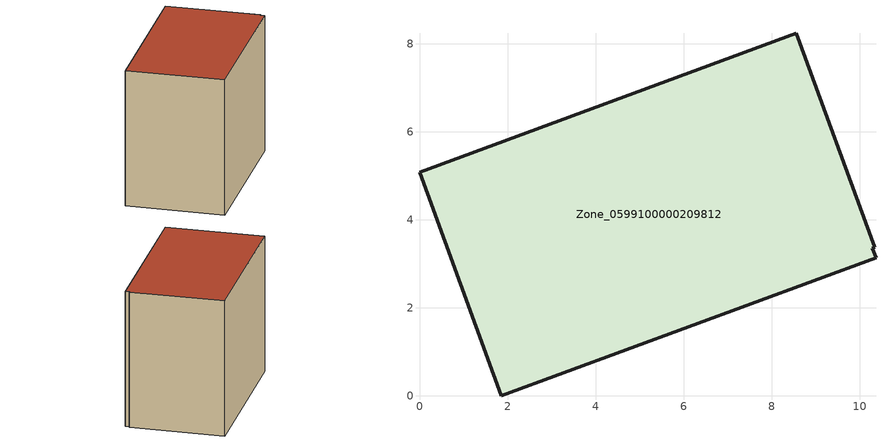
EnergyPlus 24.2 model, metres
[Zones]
Zone_0599100000209812
 floor ground (C_G): 10.35,3.38 10.28,3.35 10.37,3.14 1.86,0 0,5.08 8.56,8.24 z0
 wall outside (C_F): 10.35,3.38 8.56,8.24 0,5.08 1.86,0 10.37,3.14 10.28,3.35 10.35,3.38 z0:7.75
 roof outside (C_R): 10.28,3.35 10.35,3.38 8.56,8.24 0,5.08 1.86,0 10.37,3.14 z7.75
[BUILDING]
Pand.0599100000209812: North Axis=0; Terrain=City; Loads Convergence Tolerance Value=0.04; Temperature Convergence Tolerance Value=0.4; Solar Distribution=FullExterior; Maximum Number of Warmup Days=25; Minimum Number of Warmup Days=1
[Site:Location]
Rotterdam.The.Hague.AP_ZH_NLD Design_Conditions: Latitude=51.96; Longitude=4.45; Time Zone=1; Elevation=-4.5
[SITE:GROUNDTEMPERATURE:BUILDINGSURFACE]
18, 18, 18, 18, 18, 18, 18, 18, 18, 18, 18, 18
[MATERIAL] Thermal Absorptance=0.9; Solar Absorptance=0.7; Visible Absorptance=0.7
Name | Roughness | Thickness | Conductivity | Density | Specific Heat
G.TI.1975-1991 | MediumSmooth | 0.15 | 0.288461 | 540 | 1210
F.TI.1975-1991 | Rough | 0.3 | 0.230769 | 1920 | 840
R.TI.1975-1991 | MediumRough | 0.2 | 0.153846 | 1500 | 1000
[CONSTRUCTION]
C_G: G.TI.1975-1991
C_F: F.TI.1975-1991
C_R: R.TI.1975-1991
[ZONE]
Zone_0599100000209812: Type=1; Multiplier=1; Ceiling Height=Autocalculate; Volume=Autocalculate; Floor Area=autocalculate; Part of Total Floor Area=Yes
[ZONEINFILTRATION:DESIGNFLOWRATE]
Infil_Zone_0599100000209812: Zone or ZoneList or Space or SpaceList=Zone_0599100000209812; Schedule=AlwaysOn; Design Flow Rate Calculation Method=Flow/Area; Flow Rate per Floor Area=0.003; Constant Term Coefficient=1; Temperature Term Coefficient=0; Velocity Term Coefficient=0; Velocity Squared Term Coefficient=0
[HVACTEMPLATE:ZONE:IDEALLOADSAIRSYSTEM]
Zone_0599100000209812: Maximum Heating Supply Air Temperature=50; Minimum Cooling Supply Air Temperature=13; Maximum Heating Supply Air Humidity Ratio=0.0156; Minimum Cooling Supply Air Humidity Ratio=0.0077; Heating Limit=NoLimit; Cooling Limit=NoLimit; Dehumidification Control Type=ConstantSensibleHeatRatio; Cooling Sensible Heat Ratio=0.7; Dehumidification Setpoint=60; Humidification Control Type=None; Humidification Setpoint=30; Outdoor Air Method=None; Outdoor Air Flow Rate per Person=0.00944; Outdoor Air Flow Rate per Zone Floor Area=0; Outdoor Air Flow Rate per Zone=0; Demand Controlled Ventilation Type=None; Outdoor Air Economizer Type=NoEconomizer; Heat Recovery Type=None; Sensible Heat Recovery Effectiveness=0.7; Latent Heat Recovery Effectiveness=0.65
[ZONECONTROL:THERMOSTAT]
ThermostatControl_Zone_0599100000209812: Zone or ZoneList=Zone_0599100000209812; Control Type Schedule=DualSetpointControlType; Control 1=Thermostat_Zone_0599100000209812; Temperature Difference Between Cutout And Setpoint=0
[THERMOSTATSETPOINT:DUALSETPOINT]
Thermostat_Zone_0599100000209812: Heating Setpoint Temperature Schedule=HeatingSetpoint_Zone_0599100000209812; Cooling Setpoint Temperature Schedule=CoolingSetpoint_Zone_0599100000209812
[SCHEDULE:COMPACT]
HeatingSetpoint_Zone_0599100000209812: Through: 12/31, For: AllDays, Until: 24:00, 21
CoolingSetpoint_Zone_0599100000209812: Through: 12/31, For: AllDays, Until: 24:00, 24
DualSetpointControlType: Through: 12/31, For: AllDays, Until: 24:00, 4
AlwaysOn: Through: 12/31, For: AllDays, Until: 24:00, 1
